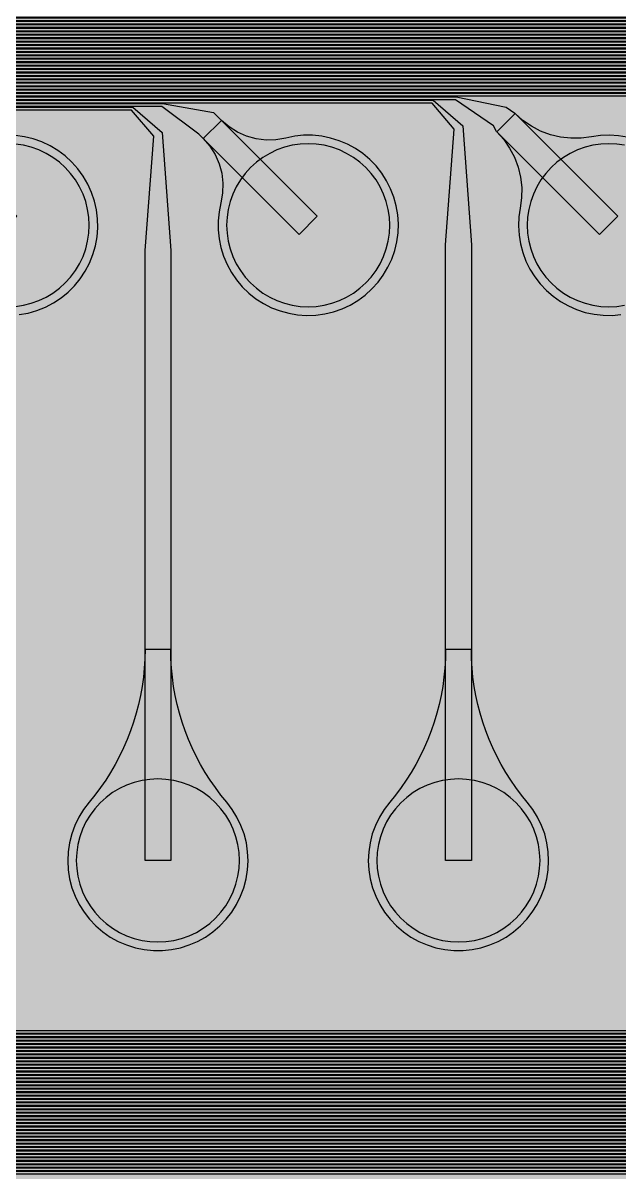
# Model space of a CAD drawing. Header units: metres. Extents: x -7231 to 10969, y -37556 to 1873.
# Drawn here: x -4701 to -4007, y -33144 to -31805 of the extents above; entities that cross this region are included whole.
import ezdxf

# ---------------------------------------------------------------- set-up
doc = ezdxf.new("R2010")
doc.units = ezdxf.units.M
for name, color, linetype in [('Metal1', 4, 'CONTINUOUS'), ('Metal2', 3, 'CONTINUOUS'), ('Polyimide', 7, 'CONTINUOUS'), ('Polyimide_Negative', 5, 'CONTINUOUS')]:
    doc.layers.add(name, color=color, linetype=linetype)

msp = doc.modelspace()

# ---------------------------------------------------------------- hatches: boundary and pattern name
at = {"layer": 'Polyimide'}
msp.add_hatch(color=7, dxfattribs=at).paths.add_polyline_path([(4065.7, -468), (4066.7, -502), (4068.5, -536), (4071.4, -570), (4075.5, -604), (4081, -638), (4088, -672), (4096.5, -706), (4106.6, -740), (4118.3, -774), (4131.6, -808), (4146.5, -842), (4162.9, -876), (4180.7, -910), (4199.8, -944), (4220.2, -978), (4241.7, -1012), (4264.2, -1046), (4287.5, -1080), (4311.5, -1114), (4336, -1148), (4360.9, -1182), (4385.9, -1216), (4410.9, -1250), (4435.7, -1284), (4460.2, -1318), (4484.2, -1352), (4507.5, -1385.9), (4530, -1419.9), (4551.5, -1453.9), (4571.9, -1487.9), (4591.1, -1521.9), (4608.9, -1555.9), (4625.3, -1589.9), (4640.1, -1623.9), (4653.4, -1657.9), (4665.1, -1691.9), (4675.2, -1725.9), (4683.7, -1759.9), (4690.7, -1793.9), (4696.2, -1827.9), (4700.3, -1861.9), (4703.2, -1895.9), (4705.1, -1929.9), (4706.1, -1963.9), (4706.4, -1997.9), (4706.5, -2031.9), (4706.5, -4793), (4710, -4838.4), (4720.2, -4882.7), (4737.1, -4925), (4760.1, -4964.2), (4788.9, -4999.5), (4822.6, -5030), (4860.5, -5055.1), (4901.8, -5074.2), (4901.8, -5074.2), (4970.7, -5105.2), (5034.7, -5145.3), (5092.8, -5193.5), (5143.8, -5249.2), (5186.9, -5311.2), (5221.2, -5378.4), (5246.2, -5449.7), (5261.4, -5523.7), (5266.5, -5599), (5261.4, -5674.3), (5246.2, -5748.3), (5221.2, -5819.6), (5186.9, -5886.8), (5143.8, -5948.8), (5092.8, -6004.5), (5034.7, -6052.7), (4970.7, -6092.8), (4901.8, -6123.8), (4860.5, -6142.9), (4822.6, -6168), (4788.9, -6198.5), (4760.1, -6233.8), (4737.1, -6273), (4720.2, -6315.3), (4710, -6359.6), (4706.5, -6405), (4706.5, -9221.5), (4710, -9266.9), (4720.2, -9311.2), (4737.1, -9353.5), (4760.1, -9392.7), (4788.9, -9428), (4822.6, -9458.5), (4860.5, -9483.6), (4901.8, -9502.7), (4970.7, -9533.7), (5034.7, -9573.8), (5092.8, -9622), (5143.8, -9677.7), (5186.9, -9739.7), (5221.2, -9806.9), (5246.2, -9878.2), (5261.4, -9952.2), (5266.5, -10027.5), (5261.4, -10102.8), (5246.2, -10176.8), (5221.2, -10248.1), (5186.9, -10315.3), (5143.8, -10377.3), (5092.8, -10433), (5034.7, -10481.2), (4970.7, -10521.3), (4901.8, -10552.3), (4860.5, -10571.4), (4822.6, -10596.5), (4788.9, -10627), (4760.1, -10662.3), (4737.1, -10701.5), (4720.2, -10743.8), (4710, -10788.1), (4706.5, -10833.5), (4706.5, -13650), (4710, -13695.4), (4720.2, -13739.7), (4737.1, -13782), (4760.1, -13821.2), (4788.9, -13856.5), (4822.6, -13887), (4860.5, -13912.1), (4901.8, -13931.2), (4970.7, -13962.2), (5034.7, -14002.2), (5092.8, -14050.5), (5143.8, -14106.2), (5186.9, -14168.2), (5221.2, -14235.4), (5246.2, -14306.7), (5261.4, -14380.7), (5266.5, -14456), (5261.4, -14531.3), (5246.2, -14605.3), (5221.2, -14676.5), (5186.9, -14743.8), (5143.8, -14805.8), (5092.8, -14861.5), (5034.7, -14909.7), (4970.7, -14949.8), (4901.8, -14980.8), (4860.5, -14999.9), (4822.6, -15025), (4788.9, -15055.5), (4760.1, -15090.8), (4737.1, -15130), (4720.2, -15172.3), (4710, -15216.6), (4706.5, -15262), (4706.5, -15456), (4720.9, -15750), (4764.1, -16041.3), (4835.7, -16326.8), (4934.9, -16604), (5060.7, -16870.2), (5212.1, -17122.7), (5387.5, -17359.2), (5585.2, -17577.3), (5803.3, -17775), (6039.8, -17950.4), (6292.3, -18101.8), (6558.4, -18227.6), (6835.6, -18326.8), (7121.2, -18398.3), (7412.4, -18441.5), (7706.5, -18456), (9969, -18456), (10047.4, -18459.8), (10125.1, -18471.4), (10201.2, -18490.4), (10275.2, -18516.9), (10346.1, -18550.5), (10413.5, -18590.8), (10476.5, -18637.6), (10534.7, -18690.3), (10587.4, -18748.5), (10634.2, -18811.5), (10674.5, -18878.9), (10708.1, -18949.8), (10734.6, -19023.8), (10753.6, -19099.9), (10765.2, -19177.6), (10769, -19256), (10769, -20895.8), (10730.2, -20951.4), (10694.6, -21009.1), (10662.2, -21068.6), (10633.2, -21129.9), (10607.6, -21192.7), (10585.5, -21256.7), (10566.9, -21322), (10552, -21388.1), (10540.8, -21455), (10533.4, -21522.3), (10529.6, -21590), (10529.6, -21657.8), (10533.4, -21725.5), (10540.8, -21792.9), (10552, -21859.7), (10566.9, -21925.9), (10585.5, -21991.1), (10607.6, -22055.2), (10633.2, -22117.9), (10662.2, -22179.2), (10694.6, -22238.7), (10730.2, -22296.4), (10769, -22352), (10769, -32454.2), (10728.7, -32510.5), (10691.7, -32568.9), (10658, -32629.3), (10627.8, -32691.6), (10601.2, -32755.4), (10578.2, -32820.7), (10558.9, -32887.1), (10543.4, -32954.5), (10531.8, -33022.7), (10524, -33091.4), (10520.1, -33160.5), (10520.1, -33229.7), (10524, -33298.8), (10531.8, -33367.5), (10543.4, -33435.7), (10558.9, -33503.1), (10578.2, -33569.5), (10601.2, -33634.8), (10627.8, -33698.6), (10658, -33760.8), (10691.7, -33821.3), (10728.7, -33879.7), (10769, -33936), (10769, -36556), (10765.2, -36634.4), (10753.6, -36712.1), (10734.6, -36788.2), (10708.1, -36862.1), (10674.5, -36933.1), (10634.2, -37000.5), (10587.4, -37063.5), (10534.7, -37121.7), (10476.5, -37174.4), (10413.5, -37221.2), (10346.1, -37261.5), (10275.2, -37295.1), (10201.2, -37321.6), (10125.1, -37340.6), (10047.4, -37352.1), (9969, -37356), (-6231, -37356), (-6309.4, -37352.1), (-6387.1, -37340.6), (-6463.2, -37321.6), (-6537.2, -37295.1), (-6608.1, -37261.5), (-6675.5, -37221.2), (-6738.5, -37174.4), (-6796.7, -37121.7), (-6849.4, -37063.5), (-6896.2, -37000.5), (-6936.5, -36933.1), (-6970.1, -36862.1), (-6996.6, -36788.2), (-7015.6, -36712.1), (-7027.2, -36634.4), (-7031, -36556), (-7031, -33936), (-6990.7, -33879.8), (-6953.7, -33821.3), (-6920, -33760.9), (-6889.8, -33698.6), (-6863.2, -33634.8), (-6840.2, -33569.5), (-6820.9, -33503.1), (-6805.4, -33435.7), (-6793.7, -33367.5), (-6785.9, -33298.8), (-6782, -33229.7), (-6782, -33160.5), (-6785.9, -33091.4), (-6793.7, -33022.7), (-6805.4, -32954.5), (-6820.9, -32887.1), (-6840.2, -32820.6), (-6863.2, -32755.4), (-6889.8, -32691.5), (-6920, -32629.3), (-6953.7, -32568.9), (-6990.7, -32510.4), (-7031, -32454.2), (-7031, -22364.8), (-6990.7, -22308.6), (-6953.7, -22250.1), (-6920, -22189.7), (-6889.8, -22127.5), (-6863.2, -22063.6), (-6840.2, -21998.4), (-6820.9, -21931.9), (-6805.4, -21864.5), (-6793.7, -21796.3), (-6785.9, -21727.6), (-6782, -21658.5), (-6782, -21589.3), (-6785.9, -21520.3), (-6793.7, -21451.5), (-6805.4, -21383.3), (-6820.9, -21315.9), (-6840.2, -21249.5), (-6863.2, -21184.2), (-6889.8, -21120.4), (-6920, -21058.1), (-6953.7, -20997.7), (-6990.7, -20939.3), (-7031, -20883), (-7031, -19256), (-7027.2, -19177.6), (-7015.6, -19099.9), (-6996.6, -19023.8), (-6970.1, -18949.8), (-6936.5, -18878.9), (-6896.2, -18811.5), (-6849.4, -18748.5), (-6796.7, -18690.3), (-6738.5, -18637.6), (-6675.5, -18590.8), (-6608.1, -18550.5), (-6537.2, -18516.9), (-6463.2, -18490.4), (-6387.1, -18471.4), (-6309.4, -18459.8), (-6231, -18456), (-3968.5, -18456), (-3674.4, -18441.5), (-3383.2, -18398.3), (-3097.6, -18326.8), (-2820.4, -18227.6), (-2554.3, -18101.8), (-2301.8, -17950.4), (-2065.3, -17775), (-1847.2, -17577.3), (-1649.5, -17359.2), (-1474.1, -17122.7), (-1322.7, -16870.2), (-1196.9, -16604), (-1097.7, -16326.8), (-1026.1, -16041.3), (-982.9, -15750), (-968.5, -15456), (-968.5, -15262), (-972, -15216.6), (-982.2, -15172.3), (-999.1, -15130), (-1022.1, -15090.8), (-1050.9, -15055.5), (-1084.6, -15025), (-1122.5, -14999.9), (-1163.8, -14980.8), (-1232.7, -14949.8), (-1296.7, -14909.7), (-1354.8, -14861.5), (-1405.8, -14805.8), (-1448.9, -14743.8), (-1483.2, -14676.5), (-1508.2, -14605.3), (-1523.4, -14531.3), (-1528.5, -14456), (-1523.4, -14380.7), (-1508.2, -14306.7), (-1483.2, -14235.4), (-1448.9, -14168.2), (-1405.8, -14106.2), (-1354.8, -14050.5), (-1296.7, -14002.2), (-1232.7, -13962.2), (-1163.8, -13931.2), (-1122.5, -13912.1), (-1084.6, -13887), (-1050.9, -13856.5), (-1022.1, -13821.2), (-999.1, -13782), (-982.2, -13739.7), (-972, -13695.4), (-968.5, -13650), (-968.5, -12309.6), (-972, -12264.3), (-982.2, -12219.9), (-999.1, -12177.7), (-1022.1, -12138.5), (-1050.9, -12103.2), (-1084.6, -12072.6), (-1122.5, -12047.5), (-1163.8, -12028.5), (-1232.7, -11997.4), (-1296.7, -11957.4), (-1354.8, -11909.1), (-1405.8, -11853.5), (-1448.9, -11791.5), (-1483.2, -11724.2), (-1508.2, -11653), (-1523.4, -11579), (-1528.5, -11503.7), (-1523.4, -11428.3), (-1508.2, -11354.4), (-1483.2, -11283.1), (-1448.9, -11215.9), (-1405.8, -11153.8), (-1354.8, -11098.2), (-1296.7, -11049.9), (-1232.7, -11009.9), (-1163.8, -10978.8), (-1122.5, -10959.8), (-1084.6, -10934.7), (-1050.9, -10904.1), (-1022.1, -10868.9), (-999.1, -10829.6), (-982.2, -10787.4), (-972, -10743), (-968.5, -10697.7), (-968.5, -9357.3), (-972, -9311.9), (-982.2, -9267.6), (-999.1, -9225.4), (-1022.1, -9186.1), (-1050.9, -9150.8), (-1084.6, -9120.3), (-1122.5, -9095.2), (-1163.8, -9076.2), (-1163.8, -9076.2), (-1232.7, -9045.1), (-1296.7, -9005.1), (-1354.8, -8956.8), (-1405.8, -8901.1), (-1448.9, -8839.1), (-1483.2, -8771.9), (-1508.2, -8700.6), (-1523.4, -8626.7), (-1528.5, -8551.3), (-1523.4, -8476), (-1508.2, -8402), (-1483.2, -8330.8), (-1448.9, -8263.5), (-1405.8, -8201.5), (-1354.8, -8145.9), (-1296.7, -8097.6), (-1232.7, -8057.6), (-1163.8, -8026.5), (-1163.8, -8026.5), (-1122.5, -8007.4), (-1084.6, -7982.4), (-1050.9, -7951.8), (-1022.1, -7916.5), (-999.1, -7877.3), (-982.2, -7835), (-972, -7790.7), (-968.5, -7745.4), (-968.5, -6405), (-972, -6359.6), (-982.2, -6315.3), (-999.1, -6273), (-1022.1, -6233.8), (-1050.9, -6198.5), (-1084.6, -6168), (-1122.5, -6142.9), (-1163.8, -6123.8), (-1163.8, -6123.8), (-1232.7, -6092.8), (-1296.7, -6052.7), (-1354.8, -6004.5), (-1405.8, -5948.8), (-1448.9, -5886.8), (-1483.2, -5819.6), (-1508.2, -5748.3), (-1523.4, -5674.3), (-1528.5, -5599), (-1523.4, -5523.7), (-1508.2, -5449.7), (-1483.2, -5378.4), (-1448.9, -5311.2), (-1405.8, -5249.2), (-1354.8, -5193.5), (-1296.7, -5145.3), (-1232.7, -5105.2), (-1163.8, -5074.2), (-1163.8, -5074.2), (-1122.5, -5055.1), (-1084.6, -5030), (-1050.9, -4999.5), (-1022.1, -4964.2), (-999.1, -4925), (-982.2, -4882.7), (-972, -4838.4), (-968.5, -4793), (-968.5, -2031.9), (-968.4, -1997.9), (-968.1, -1963.9), (-967.1, -1929.9), (-965.2, -1895.9), (-962.2, -1861.9), (-958, -1827.9), (-952.4, -1793.9), (-945.3, -1759.9), (-936.6, -1725.9), (-926.4, -1691.9), (-914.4, -1657.9), (-900.9, -1623.9), (-885.7, -1589.9), (-869.1, -1555.9), (-850.9, -1521.9), (-831.4, -1487.9), (-810.6, -1453.9), (-788.7, -1419.9), (-765.8, -1385.9), (-742.1, -1352), (-717.6, -1318), (-692.7, -1284), (-667.4, -1250), (-641.9, -1216), (-616.4, -1182), (-591.1, -1148), (-566.1, -1114), (-541.7, -1080), (-517.9, -1046), (-495, -1012), (-473.1, -978), (-452.4, -944), (-432.8, -910), (-414.7, -876), (-398, -842), (-382.9, -808), (-369.3, -774), (-357.4, -740), (-347.1, -706), (-338.4, -672), (-331.3, -638), (-325.7, -604), (-321.5, -570), (-318.6, -536), (-316.7, -502), (-315.7, -468), (-315.3, -434), (-315.2, -400), (-315.2, 401), (-315.2, 451), (-315.2, 1644), (-270.2, 1644), (-270, 1637.1), (-269.4, 1630.3), (-268.2, 1623.5), (-266.7, 1616.8), (-264.7, 1610.2), (-262.3, 1603.8), (-259.4, 1597.6), (-256.2, 1591.5), (-252.6, 1585.7), (-248.6, 1580.1), (-244.2, 1574.8), (-239.5, 1569.8), (-234.5, 1565.1), (-229.2, 1560.7), (-223.6, 1556.7), (-217.8, 1553.1), (-211.7, 1549.8), (-205.4, 1547), (-199, 1544.6), (-192.4, 1542.6), (-185.7, 1541), (-179, 1539.9), (-172.1, 1539.2), (-165.2, 1539), (-158.4, 1539.2), (-151.5, 1539.9), (-144.8, 1541), (-138.1, 1542.6), (-131.5, 1544.6), (-125.1, 1547), (-118.8, 1549.8), (-112.8, 1553.1), (-106.9, 1556.7), (-101.3, 1560.7), (-96, 1565.1), (-91, 1569.8), (-86.3, 1574.8), (-81.9, 1580.1), (-77.9, 1585.7), (-74.3, 1591.5), (-71.1, 1597.6), (-68.2, 1603.8), (-65.8, 1610.2), (-63.8, 1616.8), (-62.3, 1623.5), (-61.1, 1630.3), (-60.5, 1637.1), (-60.2, 1644), (1853, 1644), (1853, 1573), (3815.2, 1573), (3815.5, 1579.5), (3816.1, 1586.1), (3817.2, 1592.5), (3818.7, 1598.9), (3820.6, 1605.1), (3822.9, 1611.3), (3825.6, 1617.2), (3828.6, 1623), (3832.1, 1628.6), (3835.9, 1633.9), (3840.1, 1638.9), (3844.5, 1643.7), (3849.3, 1648.2), (3854.4, 1652.3), (3859.7, 1656.1), (3865.2, 1659.6), (3871, 1662.7), (3877, 1665.4), (3883.1, 1667.7), (3889.4, 1669.6), (3895.7, 1671.1), (3902.2, 1672.1), (3908.7, 1672.8), (3915.2, 1673), (3921.8, 1672.8), (3928.3, 1672.1), (3934.8, 1671.1), (3941.1, 1669.6), (3947.4, 1667.7), (3953.5, 1665.4), (3959.5, 1662.7), (3965.2, 1659.6), (3970.8, 1656.1), (3976.1, 1652.3), (3981.2, 1648.2), (3986, 1643.7), (3990.4, 1638.9), (3994.6, 1633.9), (3998.4, 1628.6), (4001.9, 1623), (4004.9, 1617.2), (4007.6, 1611.3), (4009.9, 1605.1), (4011.8, 1598.9), (4013.3, 1592.5), (4014.4, 1586.1), (4015, 1579.5), (4015.2, 1573), (4065.2, 1573), (4065.2, 451), (4065.2, 401), (4065.2, -400), (4065.3, -434), (4065.7, -468)])

# ---------------------------------------------------------------- linework, layer by layer
at = {"layer": 'Metal1'}
for points in [[(1520.7, -19211.9), (1520.7, -33111.7), (1489.7, -33142.7), (-5874.2, -33142.7), (-5905.2, -33111.7), (-5905.2, -30808.3), (-5874.2, -30777.2), (-3872.8, -30777.2), (-3838.6, -30807), (-3828.5, -30947.5), (-3828.5, -31671), (-3858.5, -31671), (-3858.5, -30947.5), (-3848.4, -30811), (-3874.2, -30780.8), (-5872.8, -30780.8), (-5901.7, -30809.7), (-5901.7, -33110.3), (-5872.8, -33139.2), (1488.3, -33139.2), (1517.2, -33110.3), (1517.2, -19211.9)], [(1512.7, -19211.9), (1512.7, -33103.7), (1481.7, -33134.7), (-5866.2, -33134.7), (-5897.2, -33103.7), (-5897.2, -30816.3), (-5866.2, -30785.2), (-4222.8, -30785.2), (-4188.6, -30815), (-4178.5, -30953.9), (-4178.5, -31671), (-4208.5, -31671), (-4208.5, -30953.9), (-4198.4, -30819), (-4224.2, -30788.8), (-5864.8, -30788.8), (-5893.7, -30817.7), (-5893.7, -33102.3), (-5864.8, -33131.2), (1480.3, -33131.2), (1509.2, -33102.3), (1509.2, -19211.9)], [(1504.7, -19211.9), (1504.7, -33095.7), (1473.7, -33126.7), (-5858.2, -33126.7), (-5889.2, -33095.7), (-5889.2, -30824.3), (-5858.2, -30793.2), (-4572.8, -30793.2), (-4538.6, -30823), (-4528.5, -30960.3), (-4528.5, -31671), (-4558.5, -31671), (-4558.5, -30960.3), (-4548.4, -30827), (-4574.2, -30796.8), (-5856.8, -30796.8), (-5885.7, -30825.7), (-5885.7, -33094.3), (-5856.8, -33123.2), (1472.3, -33123.2), (1501.2, -33094.3), (1501.2, -19211.9)], [(1496.7, -19211.9), (1496.7, -33087.7), (1465.7, -33118.7), (-5850.2, -33118.7), (-5881.2, -33087.7), (-5881.2, -30832.3), (-5850.2, -30801.2), (-4922.8, -30801.2), (-4888.6, -30831), (-4878.5, -30966.7), (-4878.5, -31671), (-4908.5, -31671), (-4908.5, -30966.7), (-4898.4, -30835), (-4924.2, -30804.8), (-5848.8, -30804.8), (-5877.7, -30833.7), (-5877.7, -33086.3), (-5848.8, -33115.2), (1464.3, -33115.2), (1493.2, -33086.3), (1493.2, -19211.9)], [(1488.7, -19211.9), (1488.7, -33079.7), (1457.7, -33110.7), (-5842.2, -33110.7), (-5873.2, -33079.7), (-5873.2, -30840.3), (-5842.2, -30809.2), (-5272.8, -30809.2), (-5238.5, -30838.9), (-5228.5, -30973.1), (-5228.5, -31671), (-5258.5, -31671), (-5258.5, -30973.1), (-5248.5, -30843.1), (-5274.2, -30812.8), (-5840.8, -30812.8), (-5869.7, -30841.7), (-5869.7, -33078.3), (-5840.8, -33107.2), (1456.3, -33107.2), (1485.2, -33078.3), (1485.2, -19211.9)], [(1480.7, -19211.9), (1480.7, -33071.7), (1449.7, -33102.7), (-5834.2, -33102.7), (-5865.2, -33071.7), (-5865.2, -31830.3), (-5834.2, -31799.2), (-22.8, -31799.2), (11.1, -31829.1), (21.5, -31987.1), (21.5, -32781), (-8.5, -32781), (-8.5, -31987.1), (1.9, -31832.9), (-24.2, -31802.7), (-5832.8, -31802.7), (-5861.7, -31831.7), (-5861.7, -33070.3), (-5832.8, -33099.2), (1448.3, -33099.2), (1477.2, -33070.3), (1477.2, -19211.9)], [(1472.7, -19211.9), (1472.7, -33063.7), (1441.7, -33094.7), (-5826.2, -33094.7), (-5857.2, -33063.7), (-5857.2, -31838.3), (-5826.2, -31807.2), (-372.8, -31807.2), (-338.9, -31837.1), (-328.5, -31993.5), (-328.5, -32781), (-358.5, -32781), (-358.5, -31993.5), (-348.1, -31840.9), (-374.2, -31810.7), (-5824.8, -31810.7), (-5853.7, -31839.7), (-5853.7, -33062.3), (-5824.8, -33091.2), (1440.3, -33091.2), (1469.2, -33062.3), (1469.2, -19211.9)], [(1464.7, -19211.9), (1464.7, -33055.7), (1433.7, -33086.7), (-5818.2, -33086.7), (-5849.2, -33055.7), (-5849.2, -31846.3), (-5818.2, -31815.2), (-722.8, -31815.2), (-688.9, -31845.1), (-678.5, -31999.9), (-678.5, -32781), (-708.5, -32781), (-708.5, -31999.9), (-698.1, -31848.9), (-724.2, -31818.7), (-5816.8, -31818.7), (-5845.7, -31847.7), (-5845.7, -33054.3), (-5816.8, -33083.2), (1432.3, -33083.2), (1461.2, -33054.3), (1461.2, -19211.9)], [(1456.7, -19211.9), (1456.7, -33047.7), (1425.7, -33078.7), (-5810.2, -33078.7), (-5841.2, -33047.7), (-5841.2, -31854.3), (-5810.2, -31823.2), (-1072.8, -31823.2), (-1038.8, -31853.1), (-1028.5, -32006.3), (-1028.5, -32781), (-1058.5, -32781), (-1058.5, -32006.3), (-1048.2, -31856.9), (-1074.2, -31826.7), (-5808.8, -31826.7), (-5837.7, -31855.7), (-5837.7, -33046.3), (-5808.8, -33075.2), (1424.3, -33075.2), (1453.2, -33046.3), (1453.2, -19211.9)], [(1448.7, -19211.9), (1448.7, -33039.7), (1417.7, -33070.7), (-5802.2, -33070.7), (-5833.2, -33039.7), (-5833.2, -31862.3), (-5802.2, -31831.2), (-1422.8, -31831.2), (-1388.8, -31861.1), (-1378.5, -32012.7), (-1378.5, -32781), (-1408.5, -32781), (-1408.5, -32012.7), (-1398.2, -31864.9), (-1424.2, -31834.7), (-5800.8, -31834.7), (-5829.7, -31863.7), (-5829.7, -33038.3), (-5800.8, -33067.2), (1416.3, -33067.2), (1445.2, -33038.3), (1445.2, -19211.9)], [(1440.7, -19211.9), (1440.7, -33031.7), (1409.7, -33062.7), (-5794.2, -33062.7), (-5825.2, -33031.7), (-5825.2, -31870.3), (-5794.2, -31839.2), (-1772.8, -31839.2), (-1738.8, -31869.1), (-1728.5, -32019.1), (-1728.5, -32781), (-1758.5, -32781), (-1758.5, -32019.1), (-1748.2, -31872.9), (-1774.2, -31842.7), (-5792.8, -31842.7), (-5821.7, -31871.7), (-5821.7, -33030.3), (-5792.8, -33059.2), (1408.3, -33059.2), (1437.2, -33030.3), (1437.2, -19211.9)], [(1432.7, -19211.9), (1432.7, -33023.7), (1401.7, -33054.7), (-5786.2, -33054.7), (-5817.2, -33023.7), (-5817.2, -31878.3), (-5786.2, -31847.2), (-2122.8, -31847.2), (-2088.8, -31877), (-2078.5, -32025.5), (-2078.5, -32781), (-2108.5, -32781), (-2108.5, -32025.5), (-2098.2, -31881), (-2124.2, -31850.7), (-5784.8, -31850.7), (-5813.7, -31879.7), (-5813.7, -33022.3), (-5784.8, -33051.2), (1400.3, -33051.2), (1429.2, -33022.3), (1429.2, -19211.9)], [(1424.7, -19211.9), (1424.7, -33015.7), (1393.7, -33046.7), (-5778.2, -33046.7), (-5809.2, -33015.7), (-5809.2, -31886.3), (-5778.2, -31855.2), (-2472.8, -31855.2), (-2438.7, -31885), (-2428.5, -32031.9), (-2428.5, -32781), (-2458.5, -32781), (-2458.5, -32031.9), (-2448.3, -31889), (-2474.2, -31858.7), (-5776.8, -31858.7), (-5805.7, -31887.7), (-5805.7, -33014.3), (-5776.8, -33043.2), (1392.3, -33043.2), (1421.2, -33014.3), (1421.2, -19211.9)], [(1416.7, -19211.9), (1416.7, -33007.7), (1385.7, -33038.7), (-5770.2, -33038.7), (-5801.2, -33007.7), (-5801.2, -31894.3), (-5770.2, -31863.2), (-2822.8, -31863.2), (-2788.7, -31893), (-2778.5, -32038.3), (-2778.5, -32781), (-2808.5, -32781), (-2808.5, -32038.3), (-2798.3, -31897), (-2824.2, -31866.7), (-5768.8, -31866.7), (-5797.7, -31895.7), (-5797.7, -33006.3), (-5768.8, -33035.2), (1384.3, -33035.2), (1413.2, -33006.3), (1413.2, -19211.9)], [(1408.7, -19211.9), (1408.7, -32999.7), (1377.7, -33030.7), (-5762.2, -33030.7), (-5793.2, -32999.7), (-5793.2, -31902.3), (-5762.2, -31871.2), (-3172.8, -31871.2), (-3138.7, -31901), (-3128.5, -32044.7), (-3128.5, -32781), (-3158.5, -32781), (-3158.5, -32044.7), (-3148.3, -31905), (-3174.2, -31874.7), (-5760.8, -31874.7), (-5789.7, -31903.7), (-5789.7, -32998.3), (-5760.8, -33027.2), (1376.3, -33027.2), (1405.2, -32998.3), (1405.2, -19211.9)], [(1400.7, -19211.9), (1400.7, -32991.7), (1369.7, -33022.7), (-5754.2, -33022.7), (-5785.2, -32991.7), (-5785.2, -31910.3), (-5754.2, -31879.2), (-3522.8, -31879.2), (-3488.7, -31909), (-3478.5, -32051.1), (-3478.5, -32781), (-3508.5, -32781), (-3508.5, -32051.1), (-3498.3, -31913), (-3524.2, -31882.7), (-5752.8, -31882.7), (-5781.7, -31911.7), (-5781.7, -32990.3), (-5752.8, -33019.2), (1368.3, -33019.2), (1397.2, -32990.3), (1397.2, -19211.9)], [(1392.7, -19211.9), (1392.7, -32983.7), (1361.7, -33014.7), (-5746.2, -33014.7), (-5777.2, -32983.7), (-5777.2, -31918.3), (-5746.2, -31887.2), (-3872.8, -31887.2), (-3838.6, -31917), (-3828.5, -32057.5), (-3828.5, -32781), (-3858.5, -32781), (-3858.5, -32057.5), (-3848.4, -31921), (-3874.2, -31890.7), (-5744.8, -31890.7), (-5773.7, -31919.7), (-5773.7, -32982.3), (-5744.8, -33011.2), (1360.3, -33011.2), (1389.2, -32982.3), (1389.2, -19211.9)], [(1384.7, -19211.9), (1384.7, -32975.7), (1353.7, -33006.7), (-5738.2, -33006.7), (-5769.2, -32975.7), (-5769.2, -31926.3), (-5738.2, -31895.2), (-4222.8, -31895.2), (-4188.6, -31925), (-4178.5, -32063.9), (-4178.5, -32781), (-4208.5, -32781), (-4208.5, -32063.9), (-4198.4, -31929), (-4224.2, -31898.7), (-5736.8, -31898.7), (-5765.7, -31927.7), (-5765.7, -32974.3), (-5736.8, -33003.2), (1352.3, -33003.2), (1381.2, -32974.3), (1381.2, -19211.9)], [(1376.7, -19211.9), (1376.7, -32967.7), (1345.7, -32998.7), (-5730.2, -32998.7), (-5761.2, -32967.7), (-5761.2, -31934.3), (-5730.2, -31903.2), (-4572.8, -31903.2), (-4538.6, -31933), (-4528.5, -32070.3), (-4528.5, -32781), (-4558.5, -32781), (-4558.5, -32070.3), (-4548.4, -31937), (-4574.2, -31906.7), (-5728.8, -31906.7), (-5757.7, -31935.7), (-5757.7, -32966.3), (-5728.8, -32995.2), (1344.3, -32995.2), (1373.2, -32966.3), (1373.2, -19211.9)], [(1368.7, -19211.9), (1368.7, -32959.7), (1337.7, -32990.7), (-5722.2, -32990.7), (-5753.2, -32959.7), (-5753.2, -31942.3), (-5722.2, -31911.2), (-4922.8, -31911.2), (-4888.6, -31941), (-4878.5, -32076.7), (-4878.5, -32781), (-4908.5, -32781), (-4908.5, -32076.7), (-4898.4, -31945), (-4924.2, -31914.7), (-5720.8, -31914.7), (-5749.7, -31943.7), (-5749.7, -32958.3), (-5720.8, -32987.2), (1336.3, -32987.2), (1365.2, -32958.3), (1365.2, -19211.9)], [(1360.7, -19211.9), (1360.7, -32951.7), (1329.7, -32982.7), (-5714.2, -32982.7), (-5745.2, -32951.7), (-5745.2, -31950.3), (-5714.2, -31919.2), (-5272.8, -31919.2), (-5238.5, -31948.9), (-5228.5, -32083.1), (-5228.5, -32781), (-5258.5, -32781), (-5258.5, -32083.1), (-5248.5, -31953.1), (-5274.2, -31922.7), (-5712.8, -31922.7), (-5741.7, -31951.7), (-5741.7, -32950.3), (-5712.8, -32979.2), (1328.3, -32979.2), (1357.2, -32950.3), (1357.2, -19211.9)]]:
    msp.add_lwpolyline(points, dxfattribs=at)
for points in [[(-4558.5, -32535.4), (-4558.7, -32546.2), (-4559.3, -32556.9), (-4560.4, -32567.6), (-4561.8, -32578.2), (-4563.7, -32588.8), (-4566, -32599.3), (-4568.7, -32609.6), (-4571.8, -32619.9), (-4575.3, -32630.1), (-4579.2, -32640.1), (-4583.5, -32649.9), (-4588.1, -32659.6), (-4593.2, -32669.1), (-4598.6, -32678.4), (-4604.3, -32687.4), (-4610.4, -32696.2), (-4616.9, -32704.8), (-4623.6, -32713.1), (-4630.1, -32721.6), (-4635.6, -32730.6), (-4640.2, -32740.2), (-4643.9, -32750.1), (-4646.5, -32760.4), (-4648, -32770.9), (-4648.5, -32781.5), (-4647.9, -32792.1), (-4646.3, -32802.6), (-4643.6, -32812.8), (-4639.8, -32822.7), (-4635.1, -32832.2), (-4629.5, -32841.2), (-4623, -32849.6), (-4615.7, -32857.3), (-4607.6, -32864.2), (-4598.9, -32870.2), (-4589.6, -32875.3), (-4579.9, -32879.5), (-4569.7, -32882.7), (-4559.4, -32884.8), (-4548.8, -32885.9), (-4538.2, -32885.9), (-4527.6, -32884.8), (-4517.3, -32882.7), (-4507.1, -32879.5), (-4497.4, -32875.3), (-4488.1, -32870.2), (-4479.4, -32864.2), (-4471.3, -32857.3), (-4464, -32849.6), (-4457.5, -32841.2), (-4451.9, -32832.2), (-4447.2, -32822.7), (-4443.4, -32812.8), (-4440.7, -32802.6), (-4439.1, -32792.1), (-4438.5, -32781.5), (-4439, -32770.9), (-4440.5, -32760.4), (-4443.1, -32750.1), (-4446.8, -32740.2), (-4451.4, -32730.6), (-4456.9, -32721.6), (-4463.4, -32713.1), (-4470.1, -32704.8), (-4476.6, -32696.2), (-4482.7, -32687.4), (-4488.4, -32678.4), (-4493.8, -32669.1), (-4498.9, -32659.6), (-4503.5, -32649.9), (-4507.8, -32640.1), (-4511.7, -32630.1), (-4515.2, -32619.9), (-4518.3, -32609.6), (-4521, -32599.3), (-4523.3, -32588.8), (-4525.2, -32578.2), (-4526.6, -32567.6), (-4527.7, -32556.9), (-4528.3, -32546.2), (-4528.5, -32535.4), (-4558.5, -32535.4)], [(-4208.5, -32535.4), (-4208.7, -32546.2), (-4209.3, -32556.9), (-4210.4, -32567.6), (-4211.8, -32578.2), (-4213.7, -32588.8), (-4216, -32599.3), (-4218.7, -32609.6), (-4221.8, -32619.9), (-4225.3, -32630.1), (-4229.2, -32640.1), (-4233.5, -32649.9), (-4238.1, -32659.6), (-4243.2, -32669.1), (-4248.6, -32678.4), (-4254.3, -32687.4), (-4260.4, -32696.2), (-4266.9, -32704.8), (-4273.6, -32713.1), (-4280.1, -32721.6), (-4285.6, -32730.6), (-4290.2, -32740.2), (-4293.9, -32750.1), (-4296.5, -32760.4), (-4298, -32770.9), (-4298.5, -32781.5), (-4297.9, -32792.1), (-4296.3, -32802.6), (-4293.6, -32812.8), (-4289.8, -32822.7), (-4285.1, -32832.2), (-4279.5, -32841.2), (-4273, -32849.6), (-4265.7, -32857.3), (-4257.6, -32864.2), (-4248.9, -32870.2), (-4239.6, -32875.3), (-4229.9, -32879.5), (-4219.7, -32882.7), (-4209.4, -32884.8), (-4198.8, -32885.9), (-4188.2, -32885.9), (-4177.6, -32884.8), (-4167.3, -32882.7), (-4157.1, -32879.5), (-4147.4, -32875.3), (-4138.1, -32870.2), (-4129.4, -32864.2), (-4121.3, -32857.3), (-4114, -32849.6), (-4107.5, -32841.2), (-4101.9, -32832.2), (-4097.2, -32822.7), (-4093.4, -32812.8), (-4090.7, -32802.6), (-4089.1, -32792.1), (-4088.5, -32781.5), (-4089, -32770.9), (-4090.5, -32760.4), (-4093.1, -32750.1), (-4096.8, -32740.2), (-4101.4, -32730.6), (-4106.9, -32721.6), (-4113.4, -32713.1), (-4120.1, -32704.8), (-4126.6, -32696.2), (-4132.7, -32687.4), (-4138.4, -32678.4), (-4143.8, -32669.1), (-4148.9, -32659.6), (-4153.5, -32649.9), (-4157.8, -32640.1), (-4161.7, -32630.1), (-4165.2, -32619.9), (-4168.3, -32609.6), (-4171, -32599.3), (-4173.3, -32588.8), (-4175.2, -32578.2), (-4176.6, -32567.6), (-4177.7, -32556.9), (-4178.3, -32546.2), (-4178.5, -32535.4), (-4208.5, -32535.4)]]:
    msp.add_lwpolyline(points, close=True, dxfattribs=at)
at = {"layer": 'Metal2'}
for points in [[(1524.7, -19211.9), (1524.7, -33115.7), (1493.7, -33146.7), (-5878.2, -33146.7), (-5909.2, -33115.7), (-5909.2, -30804.3), (-5878.2, -30773.2), (-3854.2, -30773.2), (-3796.8, -30786.6), (-3777.9, -30800.4), (-3657.9, -30920.4), (-3679.1, -30941.6), (-3799.1, -30821.6), (-3809.7, -30805.9), (-3854.8, -30776.8), (-5876.8, -30776.8), (-5905.7, -30805.7), (-5905.7, -33114.3), (-5876.8, -33143.2), (1492.3, -33143.2), (1521.2, -33114.3), (1521.2, -19211.9)], [(1516.7, -19211.9), (1516.7, -33107.7), (1485.7, -33138.7), (-5870.2, -33138.7), (-5901.2, -33107.7), (-5901.2, -30812.3), (-5870.2, -30781.2), (-4196.2, -30781.2), (-4137.9, -30793.2), (-4127.9, -30800.4), (-4007.9, -30920.4), (-4029.1, -30941.6), (-4149.1, -30821.6), (-4152.7, -30815.3), (-4196.8, -30784.8), (-5868.8, -30784.8), (-5897.7, -30813.7), (-5897.7, -33106.3), (-5868.8, -33135.2), (1484.3, -33135.2), (1513.2, -33106.3), (1513.2, -19211.9)], [(1508.7, -19211.9), (1508.7, -33099.7), (1477.7, -33130.7), (-5862.2, -33130.7), (-5893.2, -33099.7), (-5893.2, -30820.3), (-5862.2, -30789.2), (-4538.2, -30789.2), (-4478.8, -30799.5), (-4357.9, -30920.4), (-4379.1, -30941.6), (-4495.8, -30824.9), (-4538.8, -30792.8), (-5860.8, -30792.8), (-5889.7, -30821.7), (-5889.7, -33098.3), (-5860.8, -33127.2), (1476.3, -33127.2), (1505.2, -33098.3), (1505.2, -19211.9)], [(1500.7, -19211.9), (1500.7, -33091.7), (1469.7, -33122.7), (-5854.2, -33122.7), (-5885.2, -33091.7), (-5885.2, -30828.3), (-5854.2, -30797.2), (-4880.2, -30797.2), (-4820.8, -30807.5), (-4707.9, -30920.4), (-4729.1, -30941.6), (-4837.8, -30832.9), (-4880.8, -30800.8), (-5852.8, -30800.8), (-5881.7, -30829.7), (-5881.7, -33090.3), (-5852.8, -33119.2), (1468.3, -33119.2), (1497.2, -33090.3), (1497.2, -19211.9)], [(1492.7, -19211.9), (1492.7, -33083.7), (1461.7, -33114.7), (-5846.2, -33114.7), (-5877.2, -33083.7), (-5877.2, -30836.3), (-5846.2, -30805.2), (-5222.2, -30805.2), (-5162.8, -30815.5), (-5057.9, -30920.4), (-5079.1, -30941.6), (-5179.8, -30840.9), (-5222.8, -30808.8), (-5844.8, -30808.8), (-5873.7, -30837.7), (-5873.7, -33082.3), (-5844.8, -33111.2), (1460.3, -33111.2), (1489.2, -33082.3), (1489.2, -19211.9)], [(1484.7, -19211.9), (1484.7, -33075.7), (1453.7, -33106.7), (-5838.2, -33106.7), (-5869.2, -33075.7), (-5869.2, -31826.3), (-5838.2, -31795.2), (10.8, -31795.2), (60.3, -31817.9), (109.5, -31886.6), (194.5, -32033.5), (168.5, -32048.5), (83.5, -31901.6), (50.3, -31828), (9.8, -31798.7), (-5836.8, -31798.7), (-5865.7, -31827.7), (-5865.7, -33074.3), (-5836.8, -33103.2), (1452.3, -33103.2), (1481.2, -33074.3), (1481.2, -19211.9)], [(1476.7, -19211.9), (1476.7, -33067.7), (1445.7, -33098.7), (-5830.2, -33098.7), (-5861.2, -33067.7), (-5861.2, -31834.3), (-5830.2, -31803.2), (-339.3, -31803.2), (-289.1, -31825.4), (-242.8, -31887.7), (-155.6, -32033.3), (-181.4, -32048.7), (-268.5, -31903.1), (-299.5, -31836.1), (-340.2, -31806.7), (-5828.8, -31806.7), (-5857.7, -31835.7), (-5857.7, -33066.3), (-5828.8, -33095.2), (1444.3, -33095.2), (1473.2, -33066.3), (1473.2, -19211.9)], [(1468.7, -19211.9), (1468.7, -33059.7), (1437.7, -33090.7), (-5822.2, -33090.7), (-5853.2, -33059.7), (-5853.2, -31842.3), (-5822.2, -31811.2), (-689.3, -31811.2), (-638.6, -31832.9), (-595.1, -31888.8), (-505.7, -32033.1), (-531.3, -32048.9), (-620.6, -31904.6), (-649.3, -31844.1), (-690.2, -31814.7), (-5820.8, -31814.7), (-5849.7, -31843.7), (-5849.7, -33058.3), (-5820.8, -33087.2), (1436.3, -33087.2), (1465.2, -33058.3), (1465.2, -19211.9)], [(1460.7, -19211.9), (1460.7, -33051.7), (1429.7, -33082.7), (-5814.2, -33082.7), (-5845.2, -33051.7), (-5845.2, -31850.3), (-5814.2, -31819.2), (-1039.3, -31819.2), (-988, -31840.3), (-947.5, -31890.1), (-855.9, -32032.9), (-881.1, -32049.1), (-972.8, -31906.3), (-999, -31852.2), (-1040.2, -31822.7), (-5812.8, -31822.7), (-5841.7, -31851.7), (-5841.7, -33050.3), (-5812.8, -33079.2), (1428.3, -33079.2), (1457.2, -33050.3), (1457.2, -19211.9)], [(1452.7, -19211.9), (1452.7, -33043.7), (1421.7, -33074.7), (-5806.2, -33074.7), (-5837.2, -33043.7), (-5837.2, -31858.3), (-5806.2, -31827.2), (-1389.3, -31827.2), (-1337.4, -31847.7), (-1300.1, -31891.4), (-1206, -32032.7), (-1231, -32049.3), (-1325.1, -31908.1), (-1348.8, -31860.3), (-1390.2, -31830.7), (-5804.8, -31830.7), (-5833.7, -31859.7), (-5833.7, -33042.3), (-5804.8, -33071.2), (1420.3, -33071.2), (1449.2, -33042.3), (1449.2, -19211.9)], [(1444.7, -19211.9), (1444.7, -33035.7), (1413.7, -33066.7), (-5798.2, -33066.7), (-5829.2, -33035.7), (-5829.2, -31866.3), (-5798.2, -31835.2), (-1739.3, -31835.2), (-1686.7, -31855), (-1652.8, -31892.9), (-1556.2, -32032.5), (-1580.8, -32049.5), (-1677.4, -31910), (-1698.6, -31868.4), (-1740.1, -31838.7), (-5796.8, -31838.7), (-5825.7, -31867.7), (-5825.7, -33034.3), (-5796.8, -33063.2), (1412.3, -33063.2), (1441.2, -33034.3), (1441.2, -19211.9)], [(1436.7, -19211.9), (1436.7, -33027.7), (1405.7, -33058.7), (-5790.2, -33058.7), (-5821.2, -33027.7), (-5821.2, -31874.3), (-5790.2, -31843.2), (-2089.3, -31843.2), (-2036, -31862.2), (-2005.5, -31894.5), (-1906.3, -32032.2), (-1930.7, -32049.8), (-2029.9, -31912.1), (-2048.3, -31876.5), (-2090.1, -31846.7), (-5788.8, -31846.7), (-5817.7, -31875.7), (-5817.7, -33026.3), (-5788.8, -33055.2), (1404.3, -33055.2), (1433.2, -33026.3), (1433.2, -19211.9)], [(1428.7, -19211.9), (1428.7, -33019.7), (1397.7, -33050.7), (-5782.2, -33050.7), (-5813.2, -33019.7), (-5813.2, -31882.3), (-5782.2, -31851.2), (-2439.3, -31851.2), (-2385.3, -31869.3), (-2358.4, -31896.3), (-2256.5, -32032), (-2280.5, -32050), (-2382.4, -31914.3), (-2398.1, -31884.7), (-2440.1, -31854.7), (-5780.8, -31854.7), (-5809.7, -31883.7), (-5809.7, -33018.3), (-5780.8, -33047.2), (1396.3, -33047.2), (1425.2, -33018.3), (1425.2, -19211.9)], [(1420.7, -19211.9), (1420.7, -33011.7), (1389.7, -33042.7), (-5774.2, -33042.7), (-5805.2, -33011.7), (-5805.2, -31890.3), (-5774.2, -31859.2), (-2789.3, -31859.2), (-2734.5, -31876.3), (-2711.4, -31898.2), (-2606.7, -32031.7), (-2630.3, -32050.3), (-2735.1, -31916.7), (-2747.9, -31892.9), (-2790.1, -31862.7), (-5772.8, -31862.7), (-5801.7, -31891.7), (-5801.7, -33010.3), (-5772.8, -33039.2), (1388.3, -33039.2), (1417.2, -33010.3), (1417.2, -19211.9)], [(1412.7, -19211.9), (1412.7, -33003.7), (1381.7, -33034.7), (-5766.2, -33034.7), (-5797.2, -33003.7), (-5797.2, -31898.3), (-5766.2, -31867.2), (-3170.2, -31867.2), (-3114.1, -31882.4), (-3077.9, -31910.4), (-2957.9, -32030.4), (-2979.1, -32051.6), (-3099.1, -31931.6), (-3124.5, -31898), (-3170.8, -31870.7), (-5764.8, -31870.7), (-5793.7, -31899.7), (-5793.7, -33002.3), (-5764.8, -33031.2), (1380.3, -33031.2), (1409.2, -33002.3), (1409.2, -19211.9)], [(1404.7, -19211.9), (1404.7, -32995.7), (1373.7, -33026.7), (-5758.2, -33026.7), (-5789.2, -32995.7), (-5789.2, -31906.3), (-5758.2, -31875.2), (-3512.2, -31875.2), (-3455.5, -31889.6), (-3427.9, -31910.4), (-3307.9, -32030.4), (-3329.1, -32051.6), (-3449.1, -31931.6), (-3467, -31906.8), (-3512.8, -31878.7), (-5756.8, -31878.7), (-5785.7, -31907.7), (-5785.7, -32994.3), (-5756.8, -33023.2), (1372.3, -33023.2), (1401.2, -32994.3), (1401.2, -19211.9)], [(1396.7, -19211.9), (1396.7, -32987.7), (1365.7, -33018.7), (-5750.2, -33018.7), (-5781.2, -32987.7), (-5781.2, -31914.3), (-5750.2, -31883.2), (-3854.2, -31883.2), (-3796.8, -31896.6), (-3777.9, -31910.4), (-3657.9, -32030.4), (-3679.1, -32051.6), (-3799.1, -31931.6), (-3809.7, -31915.9), (-3854.8, -31886.7), (-5748.8, -31886.7), (-5777.7, -31915.7), (-5777.7, -32986.3), (-5748.8, -33015.2), (1364.3, -33015.2), (1393.2, -32986.3), (1393.2, -19211.9)], [(1388.7, -19211.9), (1388.7, -32979.7), (1357.7, -33010.7), (-5742.2, -33010.7), (-5773.2, -32979.7), (-5773.2, -31922.3), (-5742.2, -31891.2), (-4196.2, -31891.2), (-4137.9, -31903.2), (-4127.9, -31910.4), (-4007.9, -32030.4), (-4029.1, -32051.6), (-4149.1, -31931.6), (-4152.7, -31925.3), (-4196.8, -31894.7), (-5740.8, -31894.7), (-5769.7, -31923.7), (-5769.7, -32978.3), (-5740.8, -33007.2), (1356.3, -33007.2), (1385.2, -32978.3), (1385.2, -19211.9)], [(1380.7, -19211.9), (1380.7, -32971.7), (1349.7, -33002.7), (-5734.2, -33002.7), (-5765.2, -32971.7), (-5765.2, -31930.3), (-5734.2, -31899.2), (-4538.2, -31899.2), (-4478.8, -31909.5), (-4357.9, -32030.4), (-4379.1, -32051.6), (-4495.8, -31934.9), (-4538.8, -31902.7), (-5732.8, -31902.7), (-5761.7, -31931.7), (-5761.7, -32970.3), (-5732.8, -32999.2), (1348.3, -32999.2), (1377.2, -32970.3), (1377.2, -19211.9)], [(1372.7, -19211.9), (1372.7, -32963.7), (1341.7, -32994.7), (-5726.2, -32994.7), (-5757.2, -32963.7), (-5757.2, -31938.3), (-5726.2, -31907.2), (-4880.2, -31907.2), (-4820.8, -31917.5), (-4707.9, -32030.4), (-4729.1, -32051.6), (-4837.8, -31942.9), (-4880.8, -31910.7), (-5724.8, -31910.7), (-5753.7, -31939.7), (-5753.7, -32962.3), (-5724.8, -32991.2), (1340.3, -32991.2), (1369.2, -32962.3), (1369.2, -19211.9)], [(1364.7, -19211.9), (1364.7, -32955.7), (1333.7, -32986.7), (-5718.2, -32986.7), (-5749.2, -32955.7), (-5749.2, -31946.3), (-5718.2, -31915.2), (-5222.2, -31915.2), (-5162.8, -31925.5), (-5057.9, -32030.4), (-5079.1, -32051.6), (-5179.8, -31950.9), (-5222.8, -31918.7), (-5716.8, -31918.7), (-5745.7, -31947.7), (-5745.7, -32954.3), (-5716.8, -32983.2), (1332.3, -32983.2), (1361.2, -32954.3), (1361.2, -19211.9)], [(-3996.9, -31938.3), (-4007.2, -31936.6), (-4017.7, -31936), (-4028.2, -31936.4), (-4038.6, -31937.9), (-4050.6, -31939.5), (-4062.7, -31939.6), (-4074.7, -31938.3), (-4086.4, -31935.4), (-4097.8, -31931.2), (-4108.5, -31925.6), (-4118.5, -31918.8), (-4127.5, -31910.7), (-4148.7, -31932), (-4148.7, -31932), (-4140.7, -31941), (-4133.9, -31951), (-4128.3, -31961.7), (-4124.1, -31973.1), (-4121.2, -31984.8), (-4119.9, -31996.8), (-4120, -32008.9), (-4121.6, -32020.9), (-4123.1, -32031.3), (-4123.5, -32041.8), (-4122.9, -32052.3), (-4121.2, -32062.6), (-4118.6, -32072.8), (-4114.9, -32082.6), (-4110.3, -32092), (-4104.7, -32100.9), (-4098.3, -32109.2), (-4091.1, -32116.8), (-4083.2, -32123.7), (-4074.6, -32129.7), (-4065.5, -32134.9), (-4055.9, -32139.1), (-4045.9, -32142.4), (-4035.6, -32144.6), (-4025.2, -32145.8), (-4014.7, -32145.9), (-4004.3, -32145)], [(-4704.9, -32145.1), (-4694.5, -32143.2), (-4684.3, -32140.3), (-4674.5, -32136.3), (-4665.1, -32131.4), (-4656.3, -32125.6), (-4648.1, -32118.9), (-4640.6, -32111.4), (-4633.9, -32103.2), (-4628.1, -32094.4), (-4623.2, -32085), (-4619.2, -32075.2), (-4616.3, -32065), (-4614.4, -32054.6), (-4613.5, -32044.1), (-4613.8, -32033.5), (-4615.1, -32023), (-4617.4, -32012.7), (-4620.8, -32002.6), (-4625.1, -31993), (-4630.4, -31983.8), (-4636.6, -31975.2), (-4643.7, -31967.3), (-4651.5, -31960.2), (-4659.9, -31953.8), (-4669, -31948.4), (-4678.6, -31943.9), (-4688.6, -31940.4), (-4698.9, -31937.9), (-4709.3, -31936.4)]]:
    msp.add_lwpolyline(points, dxfattribs=at)
msp.add_lwpolyline([(-4490.7, -31940), (-4483.2, -31948.8), (-4477, -31958.6), (-4472.3, -31969.2), (-4469.2, -31980.4), (-4467.8, -31991.9), (-4468.2, -32003.5), (-4470.2, -32014.9), (-4472.3, -32025.3), (-4473.4, -32035.7), (-4473.4, -32046.2), (-4472.3, -32056.7), (-4470.2, -32067), (-4467.1, -32077.1), (-4463, -32086.8), (-4457.9, -32096), (-4452, -32104.7), (-4445.2, -32112.7), (-4437.6, -32120), (-4429.4, -32126.6), (-4420.5, -32132.2), (-4411.1, -32137), (-4401.3, -32140.7), (-4391.1, -32143.5), (-4380.8, -32145.3), (-4370.3, -32146), (-4359.7, -32145.6), (-4349.3, -32144.2), (-4339.1, -32141.8), (-4329.1, -32138.3), (-4319.6, -32133.9), (-4310.5, -32128.5), (-4302.1, -32122.3), (-4294.3, -32115.2), (-4287.2, -32107.4), (-4281, -32099), (-4275.6, -32089.9), (-4271.2, -32080.4), (-4267.7, -32070.4), (-4265.3, -32060.2), (-4263.9, -32049.8), (-4263.5, -32039.2), (-4264.2, -32028.7), (-4266, -32018.4), (-4268.8, -32008.2), (-4272.5, -31998.4), (-4277.3, -31989), (-4282.9, -31980.1), (-4289.5, -31971.9), (-4296.8, -31964.3), (-4304.8, -31957.5), (-4313.5, -31951.6), (-4322.7, -31946.5), (-4332.4, -31942.4), (-4342.5, -31939.3), (-4352.8, -31937.2), (-4363.3, -31936.1), (-4373.8, -31936.1), (-4384.2, -31937.2), (-4394.6, -31939.3), (-4406, -31941.3), (-4417.6, -31941.7), (-4429.1, -31940.3), (-4440.3, -31937.2), (-4450.9, -31932.5), (-4460.7, -31926.3), (-4469.5, -31918.8), (-4490.7, -31940)], close=True, dxfattribs=at)
at = {"layer": 'Polyimide_Negative'}
for points in [[(-4709.2, -32135.5), (-4700, -32134.2), (-4690.9, -32131.9), (-4682.1, -32128.8), (-4673.7, -32124.8), (-4665.7, -32120), (-4658.2, -32114.4), (-4651.3, -32108.2), (-4645.1, -32101.3), (-4639.5, -32093.8), (-4634.7, -32085.8), (-4630.7, -32077.4), (-4627.6, -32068.6), (-4625.3, -32059.5), (-4624, -32050.3), (-4623.5, -32041), (-4623.5, -32041), (-4624, -32031.7), (-4625.3, -32022.5), (-4627.6, -32013.4), (-4630.7, -32004.6), (-4634.7, -31996.2), (-4639.5, -31988.2), (-4645.1, -31980.7), (-4651.3, -31973.8), (-4658.2, -31967.6), (-4665.7, -31962), (-4673.7, -31957.2), (-4682.1, -31953.2), (-4690.9, -31950.1), (-4700, -31947.8), (-4709.2, -31946.5)], [(-4000, -31947.8), (-4009.2, -31946.5), (-4018.5, -31946), (-4027.8, -31946.5), (-4037, -31947.8), (-4046.1, -31950.1), (-4054.9, -31953.2), (-4063.3, -31957.2), (-4071.3, -31962), (-4078.8, -31967.6), (-4085.7, -31973.8), (-4091.9, -31980.7), (-4097.5, -31988.2), (-4102.3, -31996.2), (-4106.3, -32004.6), (-4109.4, -32013.4), (-4111.7, -32022.5), (-4113, -32031.7), (-4113.5, -32041), (-4113, -32050.3), (-4111.7, -32059.5), (-4109.4, -32068.6), (-4106.3, -32077.4), (-4102.3, -32085.8), (-4097.5, -32093.8), (-4091.9, -32101.3), (-4085.7, -32108.2), (-4078.8, -32114.4), (-4071.3, -32120), (-4063.3, -32124.8), (-4054.9, -32128.8), (-4046.1, -32131.9), (-4037, -32134.2), (-4027.8, -32135.5), (-4018.5, -32136), (-4009.2, -32135.5), (-4000, -32134.2)]]:
    msp.add_lwpolyline(points, dxfattribs=at)
for points in [[(-4273.5, -32041), (-4274, -32031.7), (-4275.3, -32022.5), (-4277.6, -32013.4), (-4280.7, -32004.6), (-4284.7, -31996.2), (-4289.5, -31988.2), (-4295.1, -31980.7), (-4301.3, -31973.8), (-4308.2, -31967.6), (-4315.7, -31962), (-4323.7, -31957.2), (-4332.1, -31953.2), (-4340.9, -31950.1), (-4350, -31947.8), (-4359.2, -31946.5), (-4368.5, -31946), (-4377.8, -31946.5), (-4387, -31947.8), (-4396.1, -31950.1), (-4404.9, -31953.2), (-4413.3, -31957.2), (-4421.3, -31962), (-4428.8, -31967.6), (-4435.7, -31973.8), (-4441.9, -31980.7), (-4447.5, -31988.2), (-4452.3, -31996.2), (-4456.3, -32004.6), (-4459.4, -32013.4), (-4461.7, -32022.5), (-4463, -32031.7), (-4463.5, -32041), (-4463, -32050.3), (-4461.7, -32059.5), (-4459.4, -32068.6), (-4456.3, -32077.4), (-4452.3, -32085.8), (-4447.5, -32093.8), (-4441.9, -32101.3), (-4435.7, -32108.2), (-4428.8, -32114.4), (-4421.3, -32120), (-4413.3, -32124.8), (-4404.9, -32128.8), (-4396.1, -32131.9), (-4387, -32134.2), (-4377.8, -32135.5), (-4368.5, -32136), (-4359.2, -32135.5), (-4350, -32134.2), (-4340.9, -32131.9), (-4332.1, -32128.8), (-4323.7, -32124.8), (-4315.7, -32120), (-4308.2, -32114.4), (-4301.3, -32108.2), (-4295.1, -32101.3), (-4289.5, -32093.8), (-4284.7, -32085.8), (-4280.7, -32077.4), (-4277.6, -32068.6), (-4275.3, -32059.5), (-4274, -32050.3), (-4273.5, -32041)], [(-4448.5, -32781), (-4449, -32771.7), (-4450.3, -32762.5), (-4452.6, -32753.4), (-4455.7, -32744.6), (-4459.7, -32736.2), (-4464.5, -32728.2), (-4470.1, -32720.7), (-4476.3, -32713.8), (-4483.2, -32707.6), (-4490.7, -32702), (-4498.7, -32697.2), (-4507.1, -32693.2), (-4515.9, -32690.1), (-4525, -32687.8), (-4534.2, -32686.5), (-4543.5, -32686), (-4552.8, -32686.5), (-4562, -32687.8), (-4571.1, -32690.1), (-4579.9, -32693.2), (-4588.3, -32697.2), (-4596.3, -32702), (-4603.8, -32707.6), (-4610.7, -32713.8), (-4616.9, -32720.7), (-4622.5, -32728.2), (-4627.3, -32736.2), (-4631.3, -32744.6), (-4634.4, -32753.4), (-4636.7, -32762.5), (-4638, -32771.7), (-4638.5, -32781), (-4638, -32790.3), (-4636.7, -32799.5), (-4634.4, -32808.6), (-4631.3, -32817.4), (-4627.3, -32825.8), (-4622.5, -32833.8), (-4616.9, -32841.3), (-4610.7, -32848.2), (-4603.8, -32854.4), (-4596.3, -32860), (-4588.3, -32864.8), (-4579.9, -32868.8), (-4571.1, -32871.9), (-4562, -32874.2), (-4552.8, -32875.5), (-4543.5, -32876), (-4534.2, -32875.5), (-4525, -32874.2), (-4515.9, -32871.9), (-4507.1, -32868.8), (-4498.7, -32864.8), (-4490.7, -32860), (-4483.2, -32854.4), (-4476.3, -32848.2), (-4470.1, -32841.3), (-4464.5, -32833.8), (-4459.7, -32825.8), (-4455.7, -32817.4), (-4452.6, -32808.6), (-4450.3, -32799.5), (-4449, -32790.3), (-4448.5, -32781)], [(-4098.5, -32781), (-4099, -32771.7), (-4100.3, -32762.5), (-4102.6, -32753.4), (-4105.7, -32744.6), (-4109.7, -32736.2), (-4114.5, -32728.2), (-4120.1, -32720.7), (-4126.3, -32713.8), (-4133.2, -32707.6), (-4140.7, -32702), (-4148.7, -32697.2), (-4157.1, -32693.2), (-4165.9, -32690.1), (-4175, -32687.8), (-4184.2, -32686.5), (-4193.5, -32686), (-4202.8, -32686.5), (-4212, -32687.8), (-4221.1, -32690.1), (-4229.9, -32693.2), (-4238.3, -32697.2), (-4246.3, -32702), (-4253.8, -32707.6), (-4260.7, -32713.8), (-4266.9, -32720.7), (-4272.5, -32728.2), (-4277.3, -32736.2), (-4281.3, -32744.6), (-4284.4, -32753.4), (-4286.7, -32762.5), (-4288, -32771.7), (-4288.5, -32781), (-4288, -32790.3), (-4286.7, -32799.5), (-4284.4, -32808.6), (-4281.3, -32817.4), (-4277.3, -32825.8), (-4272.5, -32833.8), (-4266.9, -32841.3), (-4260.7, -32848.2), (-4253.8, -32854.4), (-4246.3, -32860), (-4238.3, -32864.8), (-4229.9, -32868.8), (-4221.1, -32871.9), (-4212, -32874.2), (-4202.8, -32875.5), (-4193.5, -32876), (-4184.2, -32875.5), (-4175, -32874.2), (-4165.9, -32871.9), (-4157.1, -32868.8), (-4148.7, -32864.8), (-4140.7, -32860), (-4133.2, -32854.4), (-4126.3, -32848.2), (-4120.1, -32841.3), (-4114.5, -32833.8), (-4109.7, -32825.8), (-4105.7, -32817.4), (-4102.6, -32808.6), (-4100.3, -32799.5), (-4099, -32790.3), (-4098.5, -32781)]]:
    msp.add_lwpolyline(points, close=True, dxfattribs=at)

doc.saveas('drawing.dxf')
